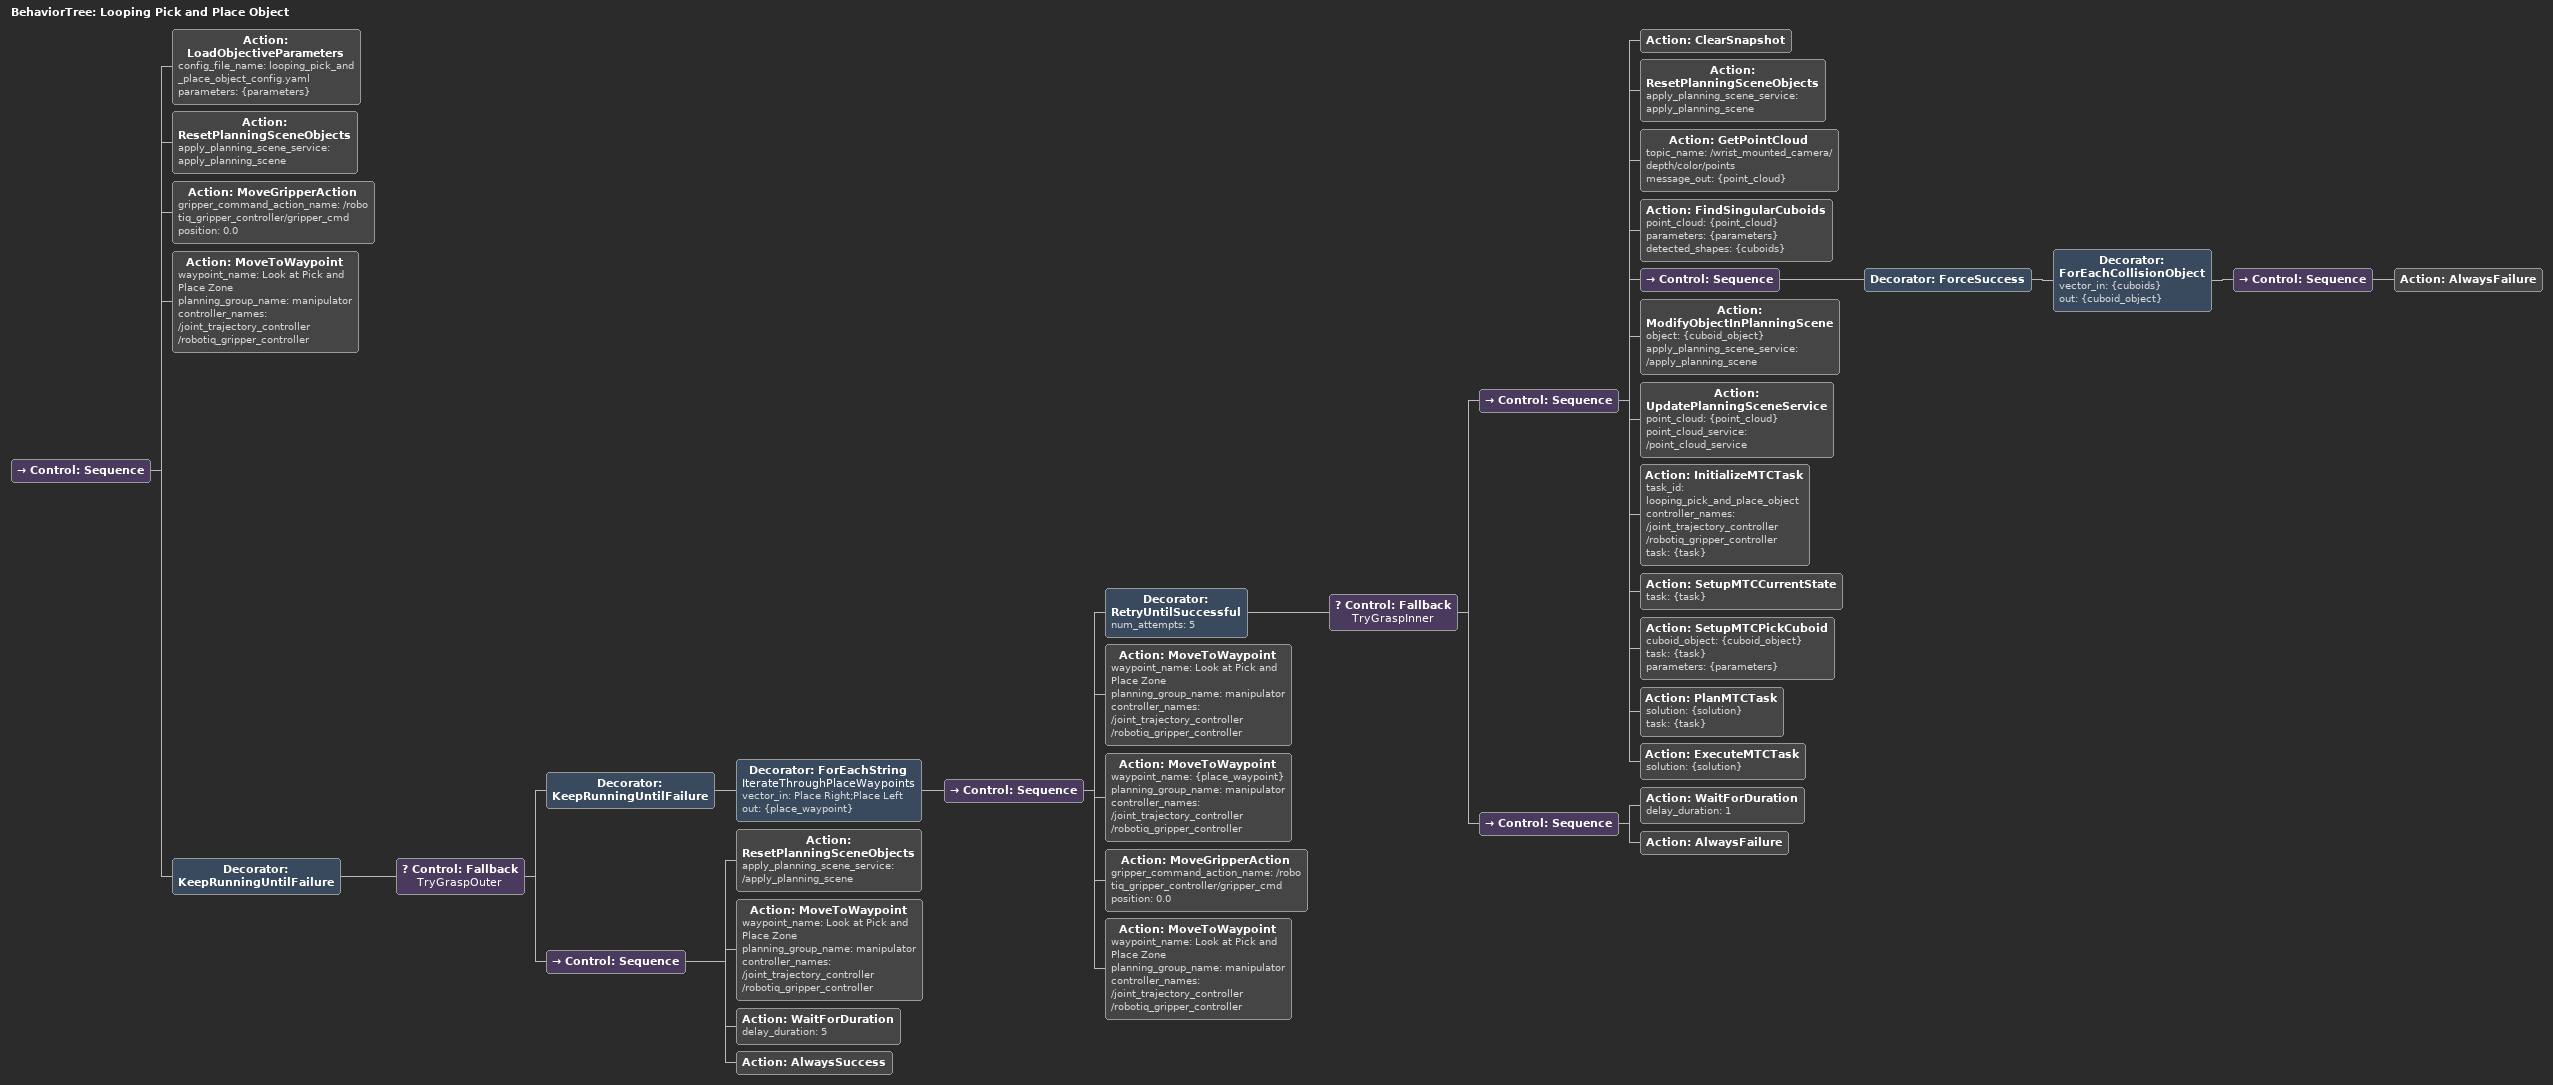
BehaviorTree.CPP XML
<BehaviorTree ID="Looping Pick and Place Object" _description="Repeatedly attempt to detect and grasp a cuboid from a target bin, and drop it in the target area.">
    <Control ID="Sequence">
        <Action ID="LoadObjectiveParameters" config_file_name="looping_pick_and_place_object_config.yaml" parameters="{parameters}"/>

        <!-- Remove any objects which might remain in the planning scene from previous pick attempts -->
        <Action ID="ResetPlanningSceneObjects" apply_planning_scene_service="apply_planning_scene"/>

        <!-- Open the gripper and move to a consistent state. -->
        <Action ID="MoveGripperAction" gripper_command_action_name="/robotiq_gripper_controller/gripper_cmd" position="0.0"/>
        <Action ID="MoveToWaypoint" waypoint_name="Look at Pick and Place Zone" planning_group_name="manipulator" controller_names="/joint_trajectory_controller /robotiq_gripper_controller"/>

        <!-- This loops forever because the behavior tree under this decorator never returns FAILURE. -->
        <Decorator ID="KeepRunningUntilFailure">
            <Control ID="Fallback" name="TryGraspOuter">
                <Decorator ID="KeepRunningUntilFailure">
                    <Decorator ID="ForEachString" name="IterateThroughPlaceWaypoints" vector_in="Place Right;Place Left" out="{place_waypoint}">
                        <Control ID="Sequence">
                            <Decorator ID="RetryUntilSuccessful" num_attempts="5">
                                <Control ID="Fallback" name="TryGraspInner">
                                    <Control ID="Sequence">
                                        <!-- Clear the collision octree. -->
                                        <Action ID="ClearSnapshot"/>

                                        <!-- Remove any objects which might remain in the planning scene from previous pick attempts -->
                                        <Action ID="ResetPlanningSceneObjects" apply_planning_scene_service="apply_planning_scene"/>

                                        <!-- Get the latest point cloud from the target topic-->
                                        <Action ID="GetPointCloud" topic_name="/wrist_mounted_camera/depth/color/points" message_out="{point_cloud}"/>

                                        <!-- Detect all cuboids in that point cloud-->
                                        <Action ID="FindSingularCuboids" point_cloud="{point_cloud}" parameters="{parameters}" detected_shapes="{cuboids}"/>

                                        <!-- Get the first detected cuboid. NOTE: this is a small hack to get ForEachCollisionObject to iterate just once, which returns the first object in the vector. -->
                                        <Control ID="Sequence">
                                            <Decorator ID="ForceSuccess">
                                                <Decorator ID="ForEachCollisionObject" vector_in="{cuboids}" out="{cuboid_object}">
                                                    <Control ID="Sequence">
                                                        <Action ID="AlwaysFailure"/>
                                                    </Control>
                                                </Decorator>
                                            </Decorator>
                                        </Control>

                                        <!-- Add this cuboid to the planning scene. -->
                                        <Action ID="ModifyObjectInPlanningScene" object="{cuboid_object}" apply_planning_scene_service="/apply_planning_scene"/>

                                        <!-- Use point cloud to update the collision octomap (happens after ModifyObjectInPlanningScene so the cuboid is excluded from the octomap)-->
                                        <Action ID="UpdatePlanningSceneService" point_cloud="{point_cloud}" point_cloud_service="/point_cloud_service"/>

                                        <!-- Set up an MTC task to pick the cuboid and then plan the task. -->
                                        <Action ID="InitializeMTCTask" task_id="looping_pick_and_place_object" controller_names="/joint_trajectory_controller /robotiq_gripper_controller" task="{task}"/>
                                        <Action ID="SetupMTCCurrentState" task="{task}"/>
                                        <Action ID="SetupMTCPickCuboid" cuboid_object="{cuboid_object}" task="{task}" parameters="{parameters}"/>
                                        <Action ID="PlanMTCTask" solution="{solution}" task="{task}"/>

                                        <!-- Execute the planned motion. -->
                                        <Action ID="ExecuteMTCTask" solution="{solution}"/>
                                    </Control>

                                    <!-- TryGraspInner fallback condition. Wait for a short time before triggering a retry. -->
                                    <Control ID="Sequence">
                                        <Action ID="WaitForDuration" delay_duration="1"/>
                                        <Action ID="AlwaysFailure"/>
                                    </Control>
                                </Control>
                            </Decorator>
                            <!-- Move home. -->
                            <Action ID="MoveToWaypoint" waypoint_name="Look at Pick and Place Zone" planning_group_name="manipulator" controller_names="/joint_trajectory_controller /robotiq_gripper_controller"/>

                            <!-- Move to the current place waypoint set by IterateThroughPlaceWaypoints, then open the gripper. -->
                            <Action ID="MoveToWaypoint" waypoint_name="{place_waypoint}" planning_group_name="manipulator" controller_names="/joint_trajectory_controller /robotiq_gripper_controller"/>
                            <Action ID="MoveGripperAction" gripper_command_action_name="/robotiq_gripper_controller/gripper_cmd" position="0.0"/>

                            <!-- Finally, return home. -->
                            <Action ID="MoveToWaypoint" waypoint_name="Look at Pick and Place Zone" planning_group_name="manipulator" controller_names="/joint_trajectory_controller /robotiq_gripper_controller"/>
                        </Control>
                    </Decorator>
                </Decorator>

                <!-- TryGraspOuter fallback condition. Reset scene objects, move home, and then wait a short while before triggering a retry. -->
                <Control ID="Sequence">
                    <Action ID="ResetPlanningSceneObjects" apply_planning_scene_service="/apply_planning_scene"/>
                    <Action ID="MoveToWaypoint" waypoint_name="Look at Pick and Place Zone" planning_group_name="manipulator" controller_names="/joint_trajectory_controller /robotiq_gripper_controller"/>
                    <Action ID="WaitForDuration" delay_duration="5"/>
                    <Action ID="AlwaysSuccess"/>
                </Control>
            </Control>
        </Decorator>
    </Control>
</BehaviorTree>
